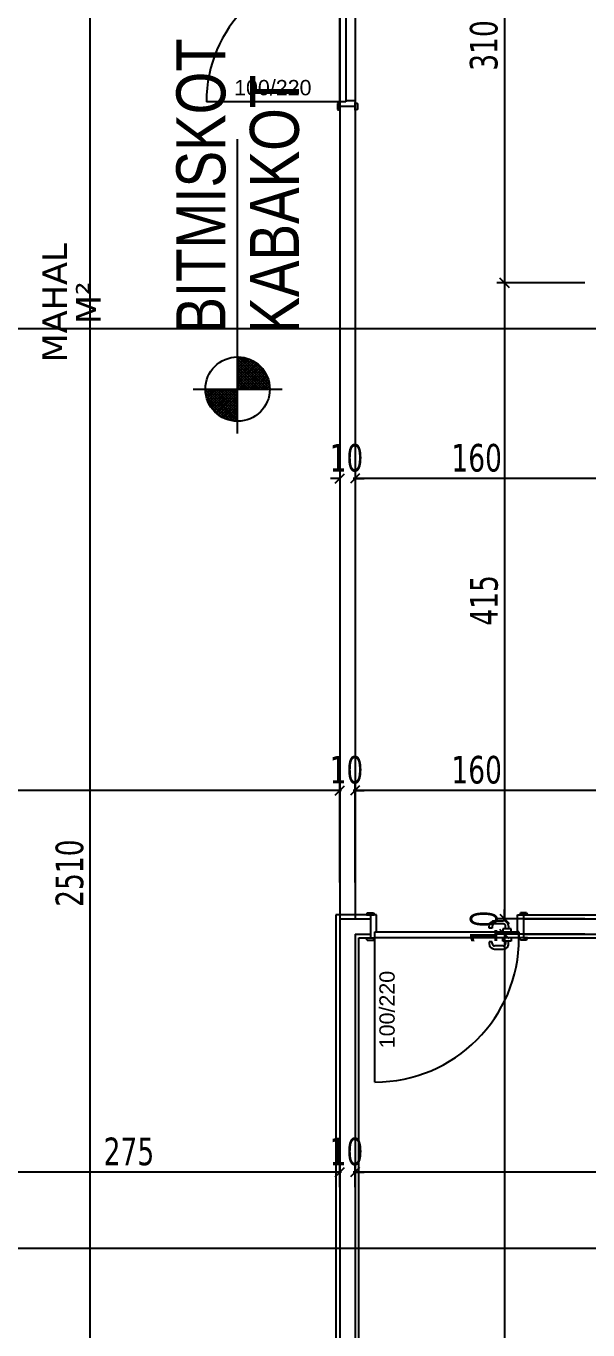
# Model space of a CAD drawing. Header units: millimetres. Extents: x 43168.9 to 43194.6, y -25545.1 to -25543.4.
# Drawn here: x 43173.1939 to 43173.2673, y -25544.3546 to -25544.1844 of the extents above; entities that cross this region are included whole.
import ezdxf
from ezdxf.enums import TextEntityAlignment as Align

# ---------------------------------------------------------------- set-up
doc = ezdxf.new("R2010")
doc.units = ezdxf.units.MM
doc.header["$LTSCALE"] = 200
doc.linetypes.add('DASHDOT2', pattern=[0.5, 0.25, -0.125, 0, -0.125])
for name, color, linetype in [('aks_sgh', 5, 'DASHDOT2'), ('cam_sgh', 1, 'Continuous'), ('dograma_sgh', 43, 'Continuous'), ('duv_sgh', 4, 'Continuous'), ('olcuic_sgh', 183, 'Continuous'), ('poz_sgh', 12, 'Continuous'), ('siva_sgh', 145, 'Continuous')]:
    doc.layers.add(name, color=color, linetype=linetype)
doc.styles.add('dim', font='VERDANA.TTF', dxfattribs={"width": 0.7})
doc.styles.add('text1', font='VERDANA.TTF')
doc.styles.add('text2', font='arial.ttf')

msp = doc.modelspace()

# ---------------------------------------------------------------- linework, layer by layer
at = {"color": 0}
for p, q in [((43173.2356795794, -25544.17671015724), (43173.2356795974, -25544.19431015684)), ((43173.23487959008, -25544.19431015596), (43173.23487957948, -25544.17691015698)), ((43173.2348795821, -25544.19431015409), (43173.21747958515, -25544.19431015409)), ((43173.23487959604, -25544.19441015705), (43173.23457959602, -25544.19451015714)), ((43173.23457959602, -25544.19451015714), (43173.23457959628, -25544.19531015716)), ((43173.23457959628, -25544.19531015716), (43173.23487959633, -25544.19541015705)), ((43173.2356795974, -25544.19431015684), (43173.23487959008, -25544.19431015596)), ((43173.23487959619, -25544.19491015705), (43173.23487959685, -25544.19431015596)), ((43173.23487959633, -25544.19541015705), (43173.23487959604, -25544.19441015705)), ((43173.23687959123, -25544.19491015457), (43173.23487959619, -25544.19491015705)), ((43173.23567959598, -25544.19411015684), (43173.23687959102, -25544.19411015457)), ((43173.23687959102, -25544.19411015457), (43173.23687959123, -25544.19491015457)), ((43173.2368795911, -25544.19541015457), (43173.23687959139, -25544.19441015457)), ((43173.23687959139, -25544.19441015457), (43173.23717959141, -25544.19451015466)), ((43173.23717959115, -25544.19531015468), (43173.2368795911, -25544.19541015457)), ((43173.23717959141, -25544.19451015466), (43173.23717959115, -25544.19531015468)), ((43173.22154751603, -25544.23758927598), (43173.22154751603, -25544.19918927598)), ((43173.21574751603, -25544.23178927596), (43173.22734751603, -25544.231789276))]:
    msp.add_line(p, q, dxfattribs=at)
at = {"color": 0, "linetype": 'ByBlock', "lineweight": -2}
for p, q in [((43173.25578260523, -25544.21731939969), (43173.25698260523, -25544.21851939969)), ((43173.25698260523, -25544.21851939969), (43173.25578260523, -25544.21731939969)), ((43173.23427959124, -25544.24405528705), (43173.23547959124, -25544.24285528705)), ((43173.23747959124, -25544.24285528705), (43173.23627959124, -25544.24405528705)), ((43173.23747959124, -25544.24285528705), (43173.23627959124, -25544.24405528705)), ((43173.23427959124, -25544.28476133026), (43173.23547959124, -25544.28356133026)), ((43173.23427959124, -25544.28476133026), (43173.23547959124, -25544.28356133026)), ((43173.23747959124, -25544.28356133026), (43173.23627959124, -25544.28476133026)), ((43173.23747959124, -25544.28356133026), (43173.23627959124, -25544.28476133026)), ((43173.25578260523, -25544.30031015457), (43173.25698260523, -25544.30151015457)), ((43173.25578260523, -25544.30031015457), (43173.25698260523, -25544.30151015457)), ((43173.25698260523, -25544.30351015457), (43173.25578260523, -25544.30231015457)), ((43173.25698260523, -25544.30351015457), (43173.25578260523, -25544.30231015457)), ((43173.23427959124, -25544.33456678321), (43173.23547959124, -25544.3333667832)), ((43173.23427959124, -25544.33456678321), (43173.23547959124, -25544.3333667832)), ((43173.23747959124, -25544.3333667832), (43173.23627959124, -25544.33456678321)), ((43173.23747959124, -25544.3333667832), (43173.23627959124, -25544.33456678321))]:
    msp.add_line(p, q, dxfattribs=at)
for p, q in [((43173.22157387047, -25544.22759056295), (43173.221547516, -25544.22761691741)), ((43173.22191639527, -25544.22760724839), (43173.221547516, -25544.22797612765)), ((43173.22222926341, -25544.22765359049), (43173.221547516, -25544.2283353379)), ((43173.22253266039, -25544.22770940376), (43173.221547516, -25544.22869454814)), ((43173.22573839779, -25544.23166963483), (43173.22166370188, -25544.22759493891)), ((43173.22570876272, -25544.23128078951), (43173.22205291714, -25544.22762494393)), ((43173.22562214375, -25544.23083496029), (43173.22248179671, -25544.22769461325)), ((43173.22281006008, -25544.22779121432), (43173.221547516, -25544.22905375839)), ((43173.2254988287, -25544.23178927598), (43173.221547516, -25544.22783796328)), ((43173.22307596022, -25544.22788452442), (43173.221547516, -25544.22941296863)), ((43173.22332275943, -25544.22799693545), (43173.221547516, -25544.22977217888)), ((43173.22356955864, -25544.22810934648), (43173.221547516, -25544.23013138912)), ((43173.22513961846, -25544.23178927598), (43173.221547516, -25544.22819717353)), ((43173.2237876834, -25544.22825043198), (43173.221547516, -25544.23049059937)), ((43173.2240041664, -25544.22839315921), (43173.221547516, -25544.23084980961)), ((43173.22420827091, -25544.22854826495), (43173.221547516, -25544.23120901986)), ((43173.22478040821, -25544.23178927598), (43173.221547516, -25544.22855638378)), ((43173.22439756816, -25544.22871817796), (43173.221547516, -25544.2315682301)), ((43173.22442119796, -25544.23178927598), (43173.221547516, -25544.22891559402)), ((43173.22406198772, -25544.23178927598), (43173.221547516, -25544.22927480426)), ((43173.22458445208, -25544.22889050428), (43173.22168568038, -25544.23178927598)), ((43173.22474734293, -25544.22908682367), (43173.22204489062, -25544.23178927598)), ((43173.22491023378, -25544.22928314306), (43173.22240410087, -25544.23178927598)), ((43173.22547524177, -25544.23032884807), (43173.22299324197, -25544.22784684827)), ((43173.22514888753, -25544.22964328359), (43173.22369479385, -25544.2281891899)), ((43173.22370277748, -25544.23178927598), (43173.221547516, -25544.22963401451)), ((43173.22334356723, -25544.23178927598), (43173.221547516, -25544.22999322476)), ((43173.22298435699, -25544.23178927598), (43173.221547516, -25544.230352435)), ((43173.22262514674, -25544.23178927598), (43173.221547516, -25544.23071164524)), ((43173.2222659365, -25544.23178927598), (43173.221547516, -25544.23107085549)), ((43173.22505725599, -25544.2294953311), (43173.22276331111, -25544.23178927598)), ((43173.22519463989, -25544.22971715744), (43173.22312252135, -25544.23178927598)), ((43173.22531467811, -25544.22995632947), (43173.2234817316, -25544.23178927598)), ((43173.22542287175, -25544.23020734607), (43173.22384094184, -25544.23178927598)), ((43173.22553106539, -25544.23045836268), (43173.22420015209, -25544.23178927598)), ((43173.22560102059, -25544.23074761772), (43173.22455936234, -25544.23178927598)), ((43173.22567097499, -25544.23103687356), (43173.22491857258, -25544.23178927598)), ((43173.21737515745, -25544.23178927596), (43173.21734880297, -25544.23181563044)), ((43173.22142787486, -25544.23598015777), (43173.21735317894, -25544.23190546185)), ((43173.2177343677, -25544.23178927596), (43173.21736548842, -25544.23215815524)), ((43173.22103902954, -25544.23595052269), (43173.21738318395, -25544.23229467711)), ((43173.21809357794, -25544.23178927597), (43173.21741183052, -25544.23247102338)), ((43173.22059320032, -25544.23586390372), (43173.21745285328, -25544.23272355668)), ((43173.21845278818, -25544.23178927597), (43173.21746764379, -25544.23277442036)), ((43173.21881199843, -25544.23178927597), (43173.21754945435, -25544.23305182005)), ((43173.221547516, -25544.23574058867), (43173.2175962033, -25544.23178927596)), ((43173.21917120867, -25544.23178927597), (43173.21764276445, -25544.23331772019)), ((43173.21953041892, -25544.23178927597), (43173.21775517548, -25544.2335645194)), ((43173.21988962916, -25544.23178927597), (43173.21786758651, -25544.23381131862)), ((43173.221547516, -25544.23538137843), (43173.21795541354, -25544.23178927596)), ((43173.2202488394, -25544.23178927597), (43173.218008672, -25544.23402944337)), ((43173.22060804965, -25544.23178927597), (43173.21815139924, -25544.23424592638)), ((43173.22096725989, -25544.23178927597), (43173.21830650498, -25544.23445003089)), ((43173.221547516, -25544.23502216818), (43173.21831462379, -25544.23178927597)), ((43173.22132647013, -25544.23178927598), (43173.21847641798, -25544.23463932813)), ((43173.221547516, -25544.23192744035), (43173.2186487443, -25544.23482621205)), ((43173.221547516, -25544.23466295794), (43173.21867383404, -25544.23178927597)), ((43173.221547516, -25544.23228665059), (43173.2188450637, -25544.2349891029)), ((43173.221547516, -25544.23430374769), (43173.21903304428, -25544.23178927597)), ((43173.221547516, -25544.23264586084), (43173.21904138309, -25544.23515199375)), ((43173.221547516, -25544.23394453745), (43173.21939225453, -25544.23178927597)), ((43173.221547516, -25544.2335853272), (43173.21975146478, -25544.23178927597)), ((43173.221547516, -25544.23322611696), (43173.22011067502, -25544.23178927597)), ((43173.221547516, -25544.23286690671), (43173.22046988527, -25544.23178927597)), ((43173.221547516, -25544.23250769647), (43173.22082909552, -25544.23178927597)), ((43173.221547516, -25544.23214848622), (43173.22118830576, -25544.23178927598)), ((43173.22190672625, -25544.23178927598), (43173.221547516, -25544.23143006573)), ((43173.22571425142, -25544.23135280738), (43173.22527778283, -25544.23178927598)), ((43173.22573968922, -25544.23168657982), (43173.22563699307, -25544.23178927598)), ((43173.2200870881, -25544.23571700174), (43173.2176050883, -25544.23323500195)), ((43173.21940152362, -25544.2353906475), (43173.21794742993, -25544.23393655382)), ((43173.221547516, -25544.23300507108), (43173.21925357113, -25544.23529901596)), ((43173.221547516, -25544.23336428133), (43173.21947539747, -25544.23543639986)), ((43173.221547516, -25544.23372349157), (43173.2197145695, -25544.23555643809)), ((43173.221547516, -25544.23408270182), (43173.2199655861, -25544.23566463172)), ((43173.221547516, -25544.23444191206), (43173.22021660271, -25544.23577282537)), ((43173.221547516, -25544.23480112231), (43173.22050585775, -25544.23584278056)), ((43173.221547516, -25544.23516033255), (43173.22079511359, -25544.23591273497)), ((43173.221547516, -25544.2355195428), (43173.22111104741, -25544.23595601139)), ((43173.221547516, -25544.23587875304), (43173.22144481985, -25544.23598144919))]:
    msp.add_line(p, q)
at = {"color": 0}
msp.add_circle((43173.22154751603, -25544.23178927598), 0.004200000000000001, dxfattribs=at)
msp.add_arc((43173.2348795821, -25544.19431015409), 0.01739999695274168, 90.00005836343327, 180, dxfattribs=at)
at = {"layer": 'aks_sgh'}
for p, q in [((43173.44687959124, -25544.22391939969), (43172.64487849217, -25544.22391939969)), ((43173.44687959124, -25544.34391939969), (43172.64487849217, -25544.34391939969))]:
    msp.add_line(p, q, dxfattribs=at)
at = {"layer": 'cam_sgh'}
for p, q in [((43173.23487959124, -25544.04391939969), (43173.23487959124, -25544.30091015457)), ((43173.23687959124, -25544.04391939969), (43173.23687959124, -25544.30091015457))]:
    msp.add_line(p, q, dxfattribs=at)
at = {"layer": 'dograma_sgh'}
for p, q in [((43173.23847959124, -25544.30011015457), (43173.23837959125, -25544.30041015457)), ((43173.23837959125, -25544.30041015457), (43173.23937959124, -25544.30041015457)), ((43173.23847959124, -25544.30011015457), (43173.23927959125, -25544.30011015457)), ((43173.23887959124, -25544.30041015457), (43173.23887959124, -25544.30341015457)), ((43173.23967959124, -25544.30041015457), (43173.23887959124, -25544.30041015457)), ((43173.23927959125, -25544.30011015457), (43173.23937959124, -25544.30041015457)), ((43173.23967959124, -25544.30261015457), (43173.23967959124, -25544.30041015457)), ((43173.25807959124, -25544.30261015457), (43173.25807959124, -25544.30041015457)), ((43173.25807959124, -25544.30041015457), (43173.25887959125, -25544.30041015457)), ((43173.25847959124, -25544.30011015457), (43173.25837959124, -25544.30041015457)), ((43173.25937959124, -25544.30041015457), (43173.25837959124, -25544.30041015457)), ((43173.25927959124, -25544.30011015457), (43173.25847959124, -25544.30011015457)), ((43173.25887959125, -25544.30041015457), (43173.25887959125, -25544.30341015457)), ((43173.25927959124, -25544.30011015457), (43173.25937959124, -25544.30041015457)), ((43173.23947959124, -25544.30341015457), (43173.23947959124, -25544.30261015457)), ((43173.23947959124, -25544.30261015457), (43173.25827959125, -25544.30261015457)), ((43173.23947959124, -25544.30311015457), (43173.23947959124, -25544.30261015457)), ((43173.23947959124, -25544.30261015457), (43173.23967959124, -25544.30261015457)), ((43173.25438959111, -25544.30211015527), (43173.25438959105, -25544.30187015526)), ((43173.25478959111, -25544.30211015516), (43173.25438959111, -25544.30211015527)), ((43173.25478959105, -25544.30187015516), (43173.25478959111, -25544.30211015516)), ((43173.25508959087, -25544.30117015508), (43173.25622959087, -25544.30117015479)), ((43173.25622959097, -25544.30157015479), (43173.25508959097, -25544.30157015508)), ((43173.25727959114, -25544.30221015452), (43173.25617959114, -25544.3022101548)), ((43173.25617959114, -25544.3022101548), (43173.25617959124, -25544.30261015479)), ((43173.25652959114, -25544.30221015471), (43173.25652959105, -25544.30187015471)), ((43173.25692959105, -25544.30187015461), (43173.25692959114, -25544.30221015461)), ((43173.25727959124, -25544.3026101545), (43173.25727959114, -25544.30221015452)), ((43173.25827959125, -25544.30261015457), (43173.25807959124, -25544.30261015457)), ((43173.25827959125, -25544.30261015457), (43173.25827959125, -25544.30341015457)), ((43173.25827959125, -25544.30311015457), (43173.25827959125, -25544.30261015457)), ((43173.23847959124, -25544.30371015457), (43173.23837959125, -25544.30341015457)), ((43173.23837959125, -25544.30341015457), (43173.23937959124, -25544.30341015457)), ((43173.23847959124, -25544.30371015457), (43173.23927959125, -25544.30371015457)), ((43173.23887959124, -25544.30341015457), (43173.23947959124, -25544.30341015457)), ((43173.23927959125, -25544.30371015457), (43173.23937959124, -25544.30341015457)), ((43173.23947959124, -25544.30341015457), (43173.23947959124, -25544.30311015457)), ((43173.25827959125, -25544.30341015457), (43173.23947959124, -25544.30341015457)), ((43173.25478959111, -25544.30391015398), (43173.25438959111, -25544.30391015388)), ((43173.25438959111, -25544.30391015388), (43173.25438959105, -25544.30415015388)), ((43173.25478959105, -25544.30415015398), (43173.25478959111, -25544.30391015398)), ((43173.25617959114, -25544.30381015434), (43173.25617959124, -25544.30341015435)), ((43173.25727959114, -25544.30381015462), (43173.25617959114, -25544.30381015434)), ((43173.25652959114, -25544.30381015443), (43173.25652959105, -25544.30415015443)), ((43173.25692959105, -25544.30415015453), (43173.25692959114, -25544.30381015453)), ((43173.25727959124, -25544.30341015464), (43173.25727959114, -25544.30381015462)), ((43173.25827959125, -25544.30341015457), (43173.25827959125, -25544.30311015457)), ((43173.25887959125, -25544.30341015457), (43173.25827959125, -25544.30341015457)), ((43173.25847959124, -25544.30371015457), (43173.25837959124, -25544.30341015457)), ((43173.25937959124, -25544.30341015457), (43173.25837959124, -25544.30341015457)), ((43173.25927959124, -25544.30371015457), (43173.25847959124, -25544.30371015457)), ((43173.25927959124, -25544.30371015457), (43173.25937959124, -25544.30341015457)), ((43173.25622959097, -25544.30445015435), (43173.25508959097, -25544.30445015406)), ((43173.25508959087, -25544.30485015406), (43173.25622959087, -25544.30485015435))]:
    msp.add_line(p, q, dxfattribs=at)
at = {"layer": 'dograma_sgh', "color": 145}
msp.add_line((43173.23947959124, -25544.32221015457), (43173.23947959124, -25544.30341015457), dxfattribs=at)
at = {"layer": 'dograma_sgh'}
for centre, radius, start, end in [((43173.25508959105, -25544.30187015508), 0.0007, 90.00001459085833, 180.0000145908581), ((43173.25508959105, -25544.30187015508), 0.0003, 90.00001459085833, 180.0000145908581), ((43173.25622959105, -25544.30187015479), 0.0007, 1.459085805009095e-05, 90.00001459085833), ((43173.25622959105, -25544.30187015479), 0.0003, 1.459085805009095e-05, 90.00001459085833), ((43173.25508959105, -25544.30415015406), 0.0007, 179.9999854091419, 269.9999854091417), ((43173.25508959105, -25544.30415015406), 0.0003, 179.9999854091419, 269.9999854091417), ((43173.25622959105, -25544.30415015435), 0.0003, 269.9999854091417, 359.9999854091419), ((43173.25622959105, -25544.30415015435), 0.0007, 269.9999854091417, 359.9999854091419)]:
    msp.add_arc(centre, radius, start, end, dxfattribs=at)
at = {"layer": 'dograma_sgh', "color": 145}
msp.add_arc((43173.23947959124, -25544.30341015457), 0.01879999999999999, 270, 0, dxfattribs=at)
at = {"layer": 'duv_sgh'}
for p, q in [((43173.23487959124, -25544.30091015457), (43173.23887959124, -25544.30091015457)), ((43173.23487959124, -25544.30091015457), (43173.23487959124, -25544.46491939969)), ((43173.23887959124, -25544.30041015457), (43173.23887959124, -25544.30341015457)), ((43173.25887959125, -25544.30041015457), (43173.25887959125, -25544.30341015457)), ((43173.25887959125, -25544.30091015457), (43173.26887959124, -25544.30091015457)), ((43173.23687959124, -25544.30291015457), (43173.23887959124, -25544.30291015457)), ((43173.23687959124, -25544.30291015457), (43173.23687959124, -25544.46491939969)), ((43173.25887959125, -25544.30291015457), (43173.36287904171, -25544.30291015457))]:
    msp.add_line(p, q, dxfattribs=at)
at = {"layer": 'olcuic_sgh'}
for p, q in [((43173.20229897423, -25544.54616939969), (43173.20229897423, -25544.04366939969)), ((43173.25638260523, -25544.15566939969), (43173.25638260523, -25544.21816939969)), ((43173.26687959124, -25544.21791939969), (43173.25538260523, -25544.21791939969)), ((43173.26687959124, -25544.21791939969), (43173.25538260523, -25544.21791939969)), ((43173.25638260523, -25544.21766939969), (43173.25638260523, -25544.30116015457)), ((43173.23487959124, -25544.23941477713), (43173.23487959124, -25544.24445528705)), ((43173.23687959124, -25544.23941477713), (43173.23687959124, -25544.24445528705)), ((43173.23687959124, -25544.23941477713), (43173.23687959124, -25544.24445528705)), ((43173.23487959124, -25544.24345528705), (43173.23367959124, -25544.24345528705)), ((43173.26912959124, -25544.24345528705), (43173.23662959124, -25544.24345528705)), ((43173.23687959124, -25544.24345528705), (43173.23807959124, -25544.24345528705)), ((43173.23487959124, -25544.29616133026), (43173.23487959124, -25544.28316133026)), ((43173.23487959124, -25544.29616133026), (43173.23487959124, -25544.28316133026)), ((43173.23687959124, -25544.29616133026), (43173.23687959124, -25544.28316133026)), ((43173.23687959124, -25544.29616133026), (43173.23687959124, -25544.28316133026)), ((43173.23512959124, -25544.28416133026), (43173.00262959124, -25544.28416133026)), ((43173.23487959124, -25544.28416133026), (43173.23367959124, -25544.28416133026)), ((43173.26912959124, -25544.28416133026), (43173.23662959124, -25544.28416133026)), ((43173.23687959124, -25544.28416133026), (43173.23807959124, -25544.28416133026)), ((43173.26687959124, -25544.30091015457), (43173.25538260523, -25544.30091015457)), ((43173.26687959124, -25544.30091015457), (43173.25538260523, -25544.30091015457)), ((43173.25638260523, -25544.30091015457), (43173.25638260523, -25544.29971015457)), ((43173.26687959124, -25544.30291015457), (43173.25538260523, -25544.30291015457)), ((43173.26687959124, -25544.30291015457), (43173.25538260523, -25544.30291015457)), ((43173.25638260523, -25544.30266015457), (43173.25638260523, -25544.46516939969)), ((43173.25638260523, -25544.30291015457), (43173.25638260523, -25544.30411015457)), ((43173.23487959124, -25544.33591939969), (43173.23487959124, -25544.33296678321)), ((43173.23487959124, -25544.33591939969), (43173.23487959124, -25544.33296678321)), ((43173.23687959124, -25544.33591939969), (43173.23687959124, -25544.33296678321)), ((43173.23687959124, -25544.33591939969), (43173.23687959124, -25544.33296678321)), ((43173.23512959124, -25544.33396678321), (43173.1796290417, -25544.33396678321)), ((43173.23487959124, -25544.33396678321), (43173.23367959124, -25544.33396678321)), ((43173.3631290417, -25544.33396678321), (43173.23662959124, -25544.33396678321)), ((43173.23687959124, -25544.33396678321), (43173.23807959124, -25544.33396678321))]:
    msp.add_line(p, q, dxfattribs=at)
at = {"layer": 'siva_sgh'}
for p, q in [((43173.23887959124, -25544.30041015457), (43173.23437959125, -25544.30041015457)), ((43173.23437959125, -25544.30041015457), (43173.23437959125, -25544.46491015457)), ((43173.25887959125, -25544.30041015457), (43173.26837959125, -25544.30041015457)), ((43173.2373790417, -25544.46442939969), (43173.2373790417, -25544.30341015457)), ((43173.2373790417, -25544.30341015457), (43173.23887959124, -25544.30341015457)), ((43173.25887959125, -25544.30341015457), (43173.36237959124, -25544.30341015457))]:
    msp.add_line(p, q, dxfattribs=at)

# ---------------------------------------------------------------- texts
at = {"color": 0, "style": 'text2', "width": 0.8}
for tag, p, s in [('BITMISKOT', (43173.21994751602, -25544.22454927598), '+0,10'), ('KABAKOT', (43173.22954751603, -25544.22454927598), '±0,00')]:
    msp.add_attdef(tag, p, s, height=0.0064, rotation=90, dxfattribs=at)
at = {"color": 7, "style": 'text1'}
for tag, text, p in [('MAHAL', '', (43173.19765405608, -25544.22052958075)), ('M²', 'm²', (43173.20203805608, -25544.22052958075))]:
    msp.add_attdef(tag, text=text, height=0.003200000000004366, rotation=90, dxfattribs=at).set_placement(p, align=Align.MIDDLE)
at = {"layer": 'olcuic_sgh', "color": 2, "style": 'dim', "width": 0.7}
for s, p in [('310', (43173.25547018078, -25544.19025175698)), ('415', (43173.25550161127, -25544.26266251387)), ('2510', (43173.20138654979, -25544.29934843931)), ('10', (43173.25547138965, -25544.3042346811))]:
    msp.add_text(s, height=0.0036, rotation=90, dxfattribs=at).set_placement(p)
for s, p in [('10', (43173.23355506472, -25544.24254407147)), ('160', (43173.24945330514, -25544.24254407147)), ('10', (43173.23355506472, -25544.28325011468)), ('160', (43173.24945330514, -25544.28325011468)), ('275', (43173.20406049847, -25544.33305435876)), ('10', (43173.23355506472, -25544.33305556763))]:
    msp.add_text(s, height=0.0036, dxfattribs=at).set_placement(p)
at = {"layer": 'poz_sgh', "style": 'text2'}
msp.add_text('100/220', height=0.002, dxfattribs=at).set_placement((43173.22614114798, -25544.19345104886), align=Align.CENTER)
msp.add_text('100/220', height=0.002, rotation=90, dxfattribs=at).set_placement((43173.24205180813, -25544.31274813812), align=Align.CENTER)

doc.saveas('drawing.dxf')
